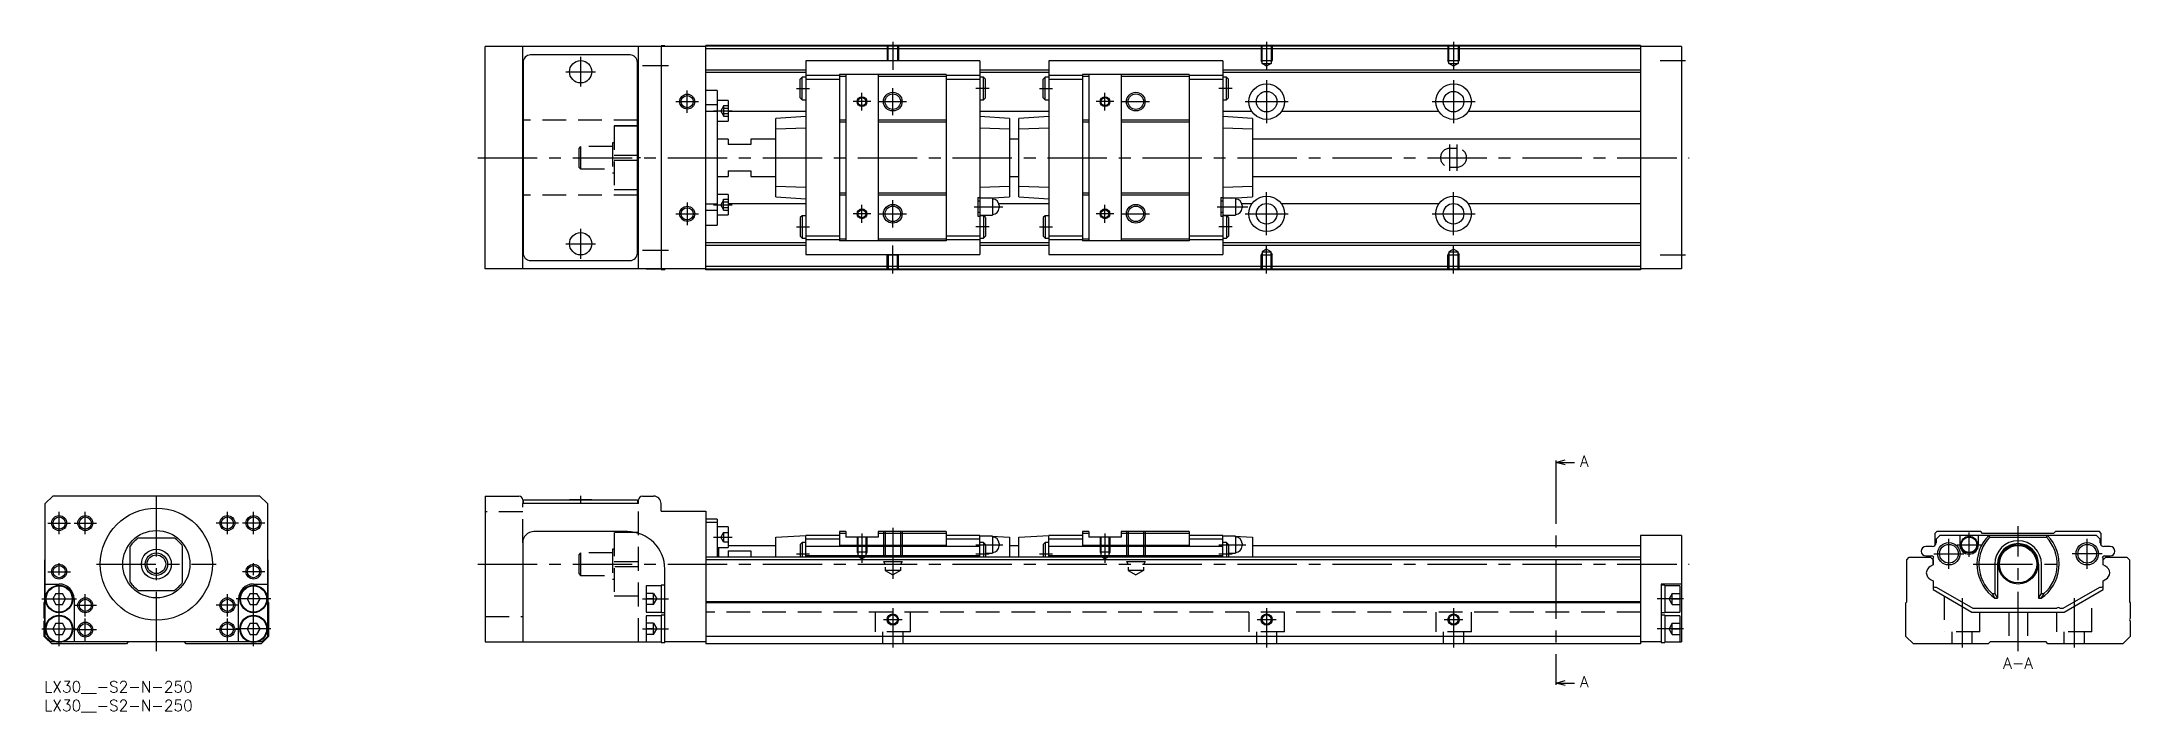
# Model space of a CAD drawing. Extents: x -1 to 558, y -8 to 171.
import ezdxf

# ---------------------------------------------------------------- set-up
doc = ezdxf.new("R2010")
doc.units = 0
doc.header["$LTSCALE"] = 0.5
doc.linetypes.add('CENTER', pattern=[50.8, 31.75, -6.35, 6.35, -6.35])
doc.linetypes.add('DASHED', pattern=[19.05, 12.7, -6.35])
for name, color, linetype in [('MSM_CENTER', 1, 'CENTER'), ('MSM_CONTINUOUS', 7, 'CONTINUOUS'), ('MSM_DASHED', 4, 'DASHED'), ('MSM_NARROW', 5, 'CONTINUOUS'), ('MSM_PART_NUMBER', 7, 'CONTINUOUS')]:
    doc.layers.add(name, color=color, linetype=linetype)
doc.styles.get("Standard").update_dxf_attribs({"font": 'txt.shx', "height": 3, "bigfont": 'bigfont.shx'})

msp = doc.modelspace()

# ---------------------------------------------------------------- linework, layer by layer
at = {"layer": 'MSM_CENTER'}
for p, q in [((227, 171), (227, 163.49)), ((327, 171), (327, 163.49)), ((377, 171), (377, 163.49)), ((139.5, 163), (147.5, 163)), ((143.5, 167), (143.5, 159)), ((160, 164.7), (167, 164.7)), ((432.25, 166), (439, 166)), ((172, 152), (172, 158)), ((201.25, 158.5), (204.75, 158.5)), ((218.75, 152.63), (218.75, 157.36)), ((227, 151.37), (227, 158.62)), ((252.75, 158.5), (249.25, 158.5)), ((266.25, 158.5), (269.75, 158.5)), ((283.75, 152.63), (283.75, 157.36)), ((317.75, 158.5), (314.25, 158.5)), ((327, 160.75), (327, 149.25)), ((377, 160.75), (377, 149.25)), ((169, 155), (175, 155)), ((179, 152.55), (184, 152.55)), ((221.11, 155), (216.39, 155)), ((223.38, 155), (230.62, 155)), ((286.11, 155), (281.39, 155)), ((288.38, 155), (295.62, 155)), ((321.25, 155), (332.75, 155)), ((371.25, 155), (382.75, 155)), ((116, 140), (440, 140)), ((376, 136.5), (376, 143.5)), ((378, 136.5), (378, 143.5)), ((227, 121.37), (227, 128.62)), ((327, 119.25), (327, 130.75)), ((377, 119.25), (377, 130.75)), ((169, 125), (175, 125)), ((172, 128), (172, 122)), ((179, 127.44), (184, 127.44)), ((221.11, 125), (216.39, 125)), ((218.75, 122.63), (218.75, 127.36)), ((223.38, 125), (230.62, 125)), ((248.75, 126.9), (256.45, 126.9)), ((286.11, 125), (281.39, 125)), ((283.75, 122.63), (283.75, 127.36)), ((288.38, 125), (295.62, 125)), ((313.75, 126.9), (321.45, 126.9)), ((314.25, 126.9), (321.95, 126.9)), ((321.25, 125), (332.75, 125)), ((371.25, 125), (382.75, 125)), ((143.5, 121), (143.5, 113)), ((201.25, 121.5), (204.75, 121.5)), ((252.75, 121.5), (249.25, 121.5)), ((266.25, 121.5), (269.75, 121.5)), ((317.75, 121.5), (314.25, 121.5)), ((139.5, 117), (147.5, 117)), ((160, 115.3), (167, 115.3)), ((227, 109), (227, 116.51)), ((327, 109), (327, 116.51)), ((377, 109), (377, 116.51)), ((432.25, 114), (439, 114)), ((404.38, 58), (404.38, 0)), ((30, 8), (30, 51.5)), ((4, 39.3), (4, 45.3)), ((11, 39.3), (11, 45.3)), ((49, 39.3), (49, 45.3)), ((56, 39.3), (56, 45.3)), ((143.5, 49.6), (143.5, 47.5)), ((1, 42.3), (7, 42.3)), ((8, 42.3), (14, 42.3)), ((52, 42.3), (46, 42.3)), ((59, 42.3), (53, 42.3)), ((218.75, 39.5), (218.75, 31.69)), ((227, 41), (227, 27.41)), ((283.75, 39.5), (283.75, 31.69)), ((514.9, 33.25), (514.9, 39.75)), ((528, 8), (528, 41.5)), ((179, 38.55), (184, 38.55)), ((201.25, 34.1), (204.75, 34.1)), ((249.25, 36.5), (256.45, 36.5)), ((249.25, 34.1), (252.75, 34.1)), ((266.25, 34.1), (269.75, 34.1)), ((314.25, 36.5), (321.45, 36.5)), ((314.25, 34.1), (317.75, 34.1)), ((505.5, 34.1), (513.5, 34.1)), ((509.5, 30.1), (509.5, 38.1)), ((511.65, 36.5), (518.15, 36.5)), ((550.5, 34.1), (542.5, 34.1)), ((546.5, 30.1), (546.5, 38.1)), ((1, 29.3), (7, 29.3)), ((4, 9.35), (4, 32.3)), ((14, 31.3), (46, 31.3)), ((59, 29.3), (53, 29.3)), ((56, 9.35), (56, 32.3)), ((116, 31.3), (440, 31.3)), ((516, 31.3), (540, 31.3)), ((11, 17.3), (11, 23.3)), ((49, 17.3), (49, 23.3)), ((-0.65, 22), (8.65, 22)), ((8, 20.3), (14, 20.3)), ((11, 10.8), (11, 16.8)), ((52, 20.3), (46, 20.3)), ((49, 10.8), (49, 16.8)), ((60.65, 22), (51.35, 22)), ((160, 22), (167, 22)), ((227, 19.5), (227, 9)), ((327, 19.5), (327, 9)), ((377, 19.5), (377, 9)), ((438.5, 22), (431.5, 22)), ((513, 22.18), (513, 9)), ((543, 22.18), (543, 9)), ((-0.65, 14), (8.65, 14)), ((8, 13.8), (14, 13.8)), ((52, 13.8), (46, 13.8)), ((60.65, 14), (51.35, 14)), ((160, 14), (167, 14)), ((224.5, 16.5), (229.5, 16.5)), ((324.5, 16.5), (329.5, 16.5)), ((374.5, 16.5), (379.5, 16.5)), ((438.5, 14), (431.5, 14))]:
    msp.add_line(p, q, dxfattribs=at)
at = {"layer": 'MSM_CONTINUOUS'}
for p, q in [((118, 110.3), (118, 169.7)), ((177, 169.7), (118, 169.7)), ((128, 110.3), (128, 169.7)), ((159, 110.3), (159, 169.7)), ((161, 169.75), (161, 169.7)), ((165, 169.75), (161, 169.75)), ((166, 169.9), (165, 169.9)), ((165, 169.9), (165, 110.1)), ((166, 169.9), (166, 169.7)), ((427, 170), (177, 170)), ((177, 110), (177, 170)), ((427, 169.8), (177, 169.8)), ((427, 169.1), (177, 169.1)), ((427, 170), (427, 110)), ((438, 169.7), (427, 169.7)), ((438, 169.7), (438, 110.3)), ((128.1, 165.5), (128.1, 114.5)), ((156.7, 167.5), (130.1, 167.5)), ((158.7, 114.5), (158.7, 165.5)), ((203.75, 163.45), (177, 163.45)), ((203.75, 162.75), (177, 162.75)), ((250.25, 165.9), (203.75, 165.9)), ((203.75, 165.9), (203.75, 114.1)), ((212.75, 162.25), (212.75, 117.75)), ((241.25, 162.25), (212.75, 162.25)), ((214.4, 162.25), (214.4, 117.75)), ((223.1, 162.25), (223.1, 117.75)), ((241.25, 162.25), (241.25, 117.75)), ((250.25, 165.9), (250.25, 114.1)), ((268.75, 163.45), (250.25, 163.45)), ((268.75, 162.75), (250.25, 162.75)), ((315.25, 165.9), (268.75, 165.9)), ((268.75, 165.9), (268.75, 114.1)), ((277.75, 162.25), (277.75, 117.75)), ((306.25, 162.25), (277.75, 162.25)), ((279.4, 162.25), (279.4, 117.75)), ((288.1, 162.25), (288.1, 117.75)), ((306.25, 162.25), (306.25, 117.75)), ((315.25, 165.9), (315.25, 114.1)), ((427, 163.45), (315.25, 163.45)), ((427, 162.75), (315.25, 162.75)), ((128, 158.2), (128.1, 158.2)), ((158.7, 158.2), (159, 158.2)), ((180, 158), (177, 158)), ((180, 158), (180, 122)), ((202.75, 161.5), (202.25, 161)), ((202.25, 156), (202.25, 161)), ((202.75, 155.5), (202.75, 161.5)), ((203.75, 161.5), (202.75, 161.5)), ((212.75, 161.95), (203.75, 161.95)), ((212.75, 160.95), (203.75, 160.95)), ((214.4, 161.75), (212.75, 161.75)), ((241.25, 161.75), (223.1, 161.75)), ((250.25, 161.95), (241.25, 161.95)), ((250.25, 160.95), (241.25, 160.95)), ((251.25, 161.5), (250.25, 161.5)), ((251.75, 161), (251.25, 161.5)), ((251.25, 155.5), (251.25, 161.5)), ((251.75, 156), (251.75, 161)), ((267.75, 161.5), (267.25, 161)), ((267.25, 156), (267.25, 161)), ((267.75, 155.5), (267.75, 161.5)), ((268.75, 161.5), (267.75, 161.5)), ((277.75, 161.95), (268.75, 161.95)), ((277.75, 160.95), (268.75, 160.95)), ((279.4, 161.75), (277.75, 161.75)), ((306.25, 161.75), (288.1, 161.75)), ((315.25, 161.95), (306.25, 161.95)), ((315.25, 160.95), (306.25, 160.95)), ((316.25, 161.5), (315.25, 161.5)), ((316.75, 161), (316.25, 161.5)), ((316.25, 155.5), (316.25, 161.5)), ((316.75, 156), (316.75, 161)), ((180, 154.13), (177, 154.13)), ((180, 152.38), (177, 152.38)), ((183, 155.3), (180, 155.3)), ((183, 155.3), (183, 149.8)), ((203.75, 152.36), (183, 152.36)), ((203.75, 151), (195.75, 150.47)), ((202.25, 156), (202.75, 155.5)), ((202.75, 155.5), (203.75, 155.5)), ((250.25, 155.5), (251.25, 155.5)), ((268.75, 152.36), (250.25, 152.36)), ((258.25, 150.47), (250.25, 151)), ((251.25, 155.5), (251.75, 156)), ((268.75, 151), (260.75, 150.47)), ((267.25, 156), (267.75, 155.5)), ((267.75, 155.5), (268.75, 155.5)), ((315.25, 155.5), (316.25, 155.5)), ((323.05, 152.36), (315.25, 152.36)), ((323.25, 150.47), (315.25, 151)), ((316.25, 155.5), (316.75, 156)), ((373.05, 152.36), (330.95, 152.36)), ((427, 152.36), (380.95, 152.36)), ((128.1, 150), (128, 150)), ((159, 150), (158.7, 150)), ((159, 148.5), (158.7, 148.5)), ((159, 148.47), (158.7, 148.47)), ((180, 149.8), (183, 149.8)), ((195.75, 129.53), (195.75, 150.47)), ((203.75, 147.86), (195.75, 147.6)), ((214.4, 150), (212.75, 150)), ((214.4, 149.5), (212.75, 149.5)), ((241.25, 150), (223.1, 150)), ((241.25, 149.5), (223.1, 149.5)), ((258.25, 147.6), (250.25, 147.86)), ((258.25, 150.47), (258.25, 129.53)), ((260.75, 129.53), (260.75, 150.47)), ((268.75, 147.86), (260.75, 147.6)), ((279.4, 150), (277.75, 150)), ((279.4, 149.5), (277.75, 149.5)), ((306.25, 150), (288.1, 150)), ((306.25, 149.5), (288.1, 149.5)), ((323.25, 147.6), (315.25, 147.86)), ((323.25, 150.47), (323.25, 129.53)), ((158.7, 140.72), (159, 140.72)), ((183, 145), (180, 145)), ((183, 145), (183, 143.5)), ((189, 143.5), (183, 143.5)), ((189, 145), (189, 143.5)), ((195.75, 145), (189, 145)), ((260.75, 145), (258.25, 145)), ((427, 145), (323.25, 145)), ((159, 139.28), (158.7, 139.28)), ((180, 135), (183, 135)), ((183, 136.5), (189, 136.5)), ((183, 136.5), (183, 135)), ((189, 136.5), (189, 135)), ((189, 135), (195.75, 135)), ((258.25, 135), (260.75, 135)), ((323.25, 135), (427, 135)), ((128.1, 130), (128, 130)), ((159, 131.53), (158.7, 131.53)), ((159, 131.5), (158.7, 131.5)), ((159, 130), (158.7, 130)), ((183, 130.19), (180, 130.19)), ((183, 130.19), (183, 124.69)), ((195.75, 132.4), (203.75, 132.14)), ((195.75, 129.53), (203.75, 129)), ((214.4, 130.5), (212.75, 130.5)), ((214.4, 130), (212.75, 130)), ((241.25, 130.5), (223.1, 130.5)), ((241.25, 130), (223.1, 130)), ((249.75, 129.4), (249.75, 124.4)), ((249.75, 129.4), (250.25, 129.4)), ((250.25, 132.14), (258.25, 132.4)), ((253.7, 129.15), (250.25, 129.15)), ((252.51, 129.15), (258.25, 129.53)), ((253.7, 129.15), (253.7, 124.65)), ((260.75, 132.4), (268.75, 132.14)), ((260.75, 129.53), (268.75, 129)), ((279.4, 130.5), (277.75, 130.5)), ((279.4, 130), (277.75, 130)), ((306.25, 130.5), (288.1, 130.5)), ((306.25, 130), (288.1, 130)), ((314.75, 129.4), (314.75, 124.4)), ((314.75, 129.4), (315.25, 129.4)), ((315.25, 132.14), (323.25, 132.4)), ((318.7, 129.15), (315.25, 129.15)), ((317.51, 129.15), (323.25, 129.53)), ((318.7, 129.15), (318.7, 124.65)), ((180, 127.62), (177, 127.62)), ((180, 125.87), (177, 125.87)), ((180, 124.69), (183, 124.69)), ((203.75, 127.64), (183, 127.64)), ((202.75, 124.5), (202.25, 124)), ((202.25, 124), (202.25, 119)), ((203.75, 124.5), (202.75, 124.5)), ((202.75, 124.5), (202.75, 118.5)), ((250.25, 128.4), (249.75, 128.4)), ((249.75, 125.4), (250.25, 125.4)), ((249.75, 124.4), (250.25, 124.4)), ((250.25, 124.65), (253.7, 124.65)), ((251.25, 124.5), (250.25, 124.5)), ((251.25, 124.5), (251.25, 118.5)), ((251.75, 124), (251.25, 124.5)), ((251.75, 124), (251.75, 119)), ((268.75, 127.64), (255.39, 127.64)), ((255.45, 127.2), (255.45, 126.6)), ((267.75, 124.5), (267.25, 124)), ((267.25, 124), (267.25, 119)), ((268.75, 124.5), (267.75, 124.5)), ((267.75, 124.5), (267.75, 118.5)), ((315.25, 128.4), (314.75, 128.4)), ((314.75, 125.4), (315.25, 125.4)), ((314.75, 124.4), (315.25, 124.4)), ((315.25, 124.65), (318.7, 124.65)), ((316.25, 124.5), (315.25, 124.5)), ((316.25, 124.5), (316.25, 118.5)), ((316.75, 124), (316.25, 124.5)), ((316.75, 124), (316.75, 119)), ((323.05, 127.64), (320.39, 127.64)), ((320.45, 127.2), (320.45, 126.6)), ((373.05, 127.64), (330.95, 127.64)), ((427, 127.64), (380.95, 127.64)), ((128.1, 121.8), (128, 121.8)), ((159, 121.8), (158.7, 121.8)), ((177, 122), (180, 122)), ((202.25, 119), (202.75, 118.5)), ((202.75, 118.5), (203.75, 118.5)), ((212.75, 119.05), (203.75, 119.05)), ((212.75, 118.05), (203.75, 118.05)), ((214.4, 118.25), (212.75, 118.25)), ((241.25, 117.75), (212.75, 117.75)), ((241.25, 118.25), (223.1, 118.25)), ((250.25, 119.05), (241.25, 119.05)), ((250.25, 118.05), (241.25, 118.05)), ((250.25, 118.5), (251.25, 118.5)), ((251.25, 118.5), (251.75, 119)), ((267.25, 119), (267.75, 118.5)), ((267.75, 118.5), (268.75, 118.5)), ((277.75, 119.05), (268.75, 119.05)), ((277.75, 118.05), (268.75, 118.05)), ((279.4, 118.25), (277.75, 118.25)), ((306.25, 117.75), (277.75, 117.75)), ((306.25, 118.25), (288.1, 118.25)), ((315.25, 119.05), (306.25, 119.05)), ((315.25, 118.05), (306.25, 118.05)), ((315.25, 118.5), (316.25, 118.5)), ((316.25, 118.5), (316.75, 119)), ((130.1, 112.5), (156.7, 112.5)), ((203.75, 117.25), (177, 117.25)), ((203.75, 116.55), (177, 116.55)), ((203.75, 114.1), (250.25, 114.1)), ((268.75, 117.25), (250.25, 117.25)), ((268.75, 116.55), (250.25, 116.55)), ((268.75, 114.1), (315.25, 114.1)), ((427, 117.25), (315.25, 117.25)), ((427, 116.55), (315.25, 116.55)), ((177, 110.3), (118, 110.3)), ((161, 110.3), (161, 110.25)), ((161, 110.25), (165, 110.25)), ((165, 110.1), (166, 110.1)), ((166, 110.3), (166, 110.1)), ((427, 110.9), (177, 110.9)), ((427, 110.2), (177, 110.2)), ((427, 110), (177, 110)), ((438, 110.3), (427, 110.3)), ((404.38, 58.5), (406.87, 59.17)), ((404.38, 59), (404.38, 58)), ((406.87, 57.83), (404.38, 58.5)), ((404.38, 58.5), (409.38, 58.5)), ((2.3, 49.5), (0.3, 47.5)), ((0.3, 12), (0.3, 47.5)), ((57.7, 49.5), (2.3, 49.5)), ((59.7, 47.5), (57.7, 49.5)), ((59.7, 47.5), (59.7, 12)), ((118, 49.5), (118, 10.5)), ((118, 49.5), (127, 49.5)), ((128, 48.5), (128, 47.5)), ((159, 47.5), (128, 47.5)), ((128.1, 48.5), (128.1, 47.5)), ((128.1, 48.5), (158.7, 48.5)), ((140.5, 48.6), (146.5, 48.6)), ((140.5, 48.6), (140.5, 48.5)), ((146.5, 48.5), (146.5, 48.6)), ((158.7, 48.5), (158.7, 47.5)), ((159, 47.5), (159, 48.5)), ((160, 49.5), (163, 49.5)), ((165, 45.5), (165, 47.5)), ((165, 45.5), (177, 45.5)), ((177, 45.5), (177, 10)), ((156, 40), (131, 40)), ((180, 43.3), (177, 43.3)), ((180, 42.45), (177, 42.45)), ((180, 43.3), (180, 33.2)), ((183, 41.3), (180, 41.3)), ((183, 41.3), (183, 35.8)), ((212.75, 40), (212.75, 36.29)), ((214.4, 40), (212.75, 40)), ((214.4, 39.5), (212.75, 39.5)), ((214.4, 40), (214.4, 38.5)), ((223.1, 40), (223.1, 38.5)), ((241.25, 40), (223.1, 40)), ((241.25, 39.5), (223.1, 39.5)), ((241.25, 40), (241.25, 36.29)), ((277.75, 40), (277.75, 36.29)), ((279.4, 40), (277.75, 40)), ((279.4, 39.5), (277.75, 39.5)), ((279.4, 40), (279.4, 38.5)), ((288.1, 40), (288.1, 38.5)), ((306.25, 40), (288.1, 40)), ((306.25, 39.5), (288.1, 39.5)), ((306.25, 40), (306.25, 36.29)), ((506.25, 40), (505.75, 39.5)), ((505.75, 39.5), (505.75, 36.29)), ((518, 40), (506.25, 40)), ((518.5, 39.5), (518, 40)), ((537.5, 39.5), (518.5, 39.5)), ((538, 40), (537.5, 39.5)), ((549.75, 40), (538, 40)), ((550.25, 39.5), (549.75, 40)), ((550.25, 36.29), (550.25, 39.5)), ((23, 26.48), (23, 36.12)), ((34.82, 38.3), (25.18, 38.3)), ((37, 26.48), (37, 36.12)), ((128, 37), (128, 10.5)), ((180, 35.8), (183, 35.8)), ((180.5, 33.2), (180.5, 35.8)), ((183, 36.3), (195.75, 36.3)), ((183, 34.87), (189, 34.87)), ((183, 34.87), (183, 33.2)), ((189, 34.87), (189, 33.2)), ((195.75, 38.5), (203.75, 39)), ((195.75, 33.2), (195.75, 38.5)), ((202.75, 37.1), (202.25, 36.6)), ((202.25, 36.6), (202.25, 33.2)), ((203.75, 37.1), (202.75, 37.1)), ((202.75, 37.1), (202.75, 33.2)), ((212.75, 39), (203.75, 39)), ((203.75, 33.2), (203.75, 39)), ((212.75, 38), (203.75, 38)), ((250.25, 36), (203.75, 36)), ((241.25, 36.29), (212.75, 36.29)), ((223.1, 38.5), (214.4, 38.5)), ((250.25, 39), (241.25, 39)), ((250.25, 38), (241.25, 38)), ((250.25, 39), (258.25, 38.5)), ((250.25, 33.2), (250.25, 39)), ((253.7, 38.75), (250.25, 38.75)), ((251.25, 37.1), (250.25, 37.1)), ((251.75, 36.6), (251.25, 37.1)), ((251.25, 37.1), (251.25, 33.2)), ((251.75, 36.6), (251.75, 33.2)), ((251.75, 34.25), (253.7, 34.25)), ((253.7, 38.75), (253.7, 34.25)), ((255.45, 36.8), (255.45, 36.2)), ((258.25, 38.5), (258.25, 33.2)), ((258.25, 36.3), (260.75, 36.3)), ((260.75, 38.5), (268.75, 39)), ((260.75, 33.2), (260.75, 38.5)), ((267.75, 37.1), (267.25, 36.6)), ((267.25, 36.6), (267.25, 33.2)), ((268.75, 37.1), (267.75, 37.1)), ((267.75, 37.1), (267.75, 33.2)), ((277.75, 39), (268.75, 39)), ((268.75, 33.2), (268.75, 39)), ((277.75, 38), (268.75, 38)), ((315.25, 36), (268.75, 36)), ((306.25, 36.29), (277.75, 36.29)), ((288.1, 38.5), (279.4, 38.5)), ((315.25, 39), (306.25, 39)), ((315.25, 38), (306.25, 38)), ((315.25, 39), (323.25, 38.5)), ((315.25, 33.2), (315.25, 39)), ((318.7, 38.75), (315.25, 38.75)), ((316.25, 37.1), (315.25, 37.1)), ((316.75, 36.6), (316.25, 37.1)), ((316.25, 37.1), (316.25, 33.2)), ((316.75, 36.6), (316.75, 33.2)), ((316.75, 34.25), (318.7, 34.25)), ((318.7, 38.75), (318.7, 34.25)), ((320.45, 36.8), (320.45, 36.2)), ((323.25, 38.5), (323.25, 33.2)), ((323.25, 36.3), (427, 36.3)), ((427, 39), (427, 10)), ((438, 39), (427, 39)), ((438, 39), (438, 10.5)), ((505.05, 36), (503.35, 36)), ((507.05, 39), (506.05, 38)), ((506.05, 38), (506.05, 37)), ((548.95, 39), (507.05, 39)), ((512.4, 39), (512.4, 36.5)), ((517.4, 36.5), (517.4, 39)), ((520.14, 39), (520.4, 38.5)), ((520.4, 38.5), (535.6, 38.5)), ((535.6, 38.5), (535.86, 39)), ((549.95, 38), (548.95, 39)), ((549.95, 37), (549.95, 38)), ((552.65, 36), (550.95, 36)), ((0.2, 32.5), (0.3, 32.6)), ((0.2, 21.2), (0.2, 32.5)), ((59.7, 32.6), (59.8, 32.5)), ((59.8, 32.5), (59.8, 21.2)), ((166, 10.35), (166, 30)), ((427, 33.2), (177, 33.2)), ((427, 32.5), (177, 32.5)), ((250.25, 33.5), (203.75, 33.5)), ((315.25, 33.5), (268.75, 33.5)), ((498.2, 32.5), (498.9, 33.2)), ((498.2, 21.2), (498.2, 32.5)), ((498.9, 33.2), (504.55, 33.2)), ((503.35, 33.5), (504.75, 33.5)), ((505.25, 31.15), (504.5, 30.72)), ((504.55, 33.2), (505.25, 32.5)), ((505.2, 32.55), (505.2, 32.7)), ((505.2, 32.7), (505.2, 32.55)), ((505.25, 32.5), (505.2, 32.55)), ((505.25, 31.15), (505.25, 32.5)), ((505.25, 32.5), (505.25, 31.15)), ((521.74, 31.3), (521.74, 23.45)), ((522.5, 31.3), (522.5, 22.2)), ((533.5, 31.3), (533.5, 22.2)), ((534.26, 23.45), (534.26, 31.3)), ((550.75, 32.5), (551.45, 33.2)), ((550.75, 32.5), (550.8, 32.55)), ((550.75, 31.15), (550.75, 32.5)), ((550.75, 31.15), (550.75, 32.5)), ((551.4, 30.78), (550.75, 31.15)), ((551.4, 30.78), (550.75, 31.15)), ((550.8, 32.7), (550.8, 32.55)), ((550.8, 32.55), (550.8, 32.7)), ((551.25, 33.5), (552.65, 33.5)), ((551.45, 33.2), (557.1, 33.2)), ((557.1, 33.2), (557.8, 32.5)), ((557.8, 32.5), (557.8, 21.2)), ((0.3, 26), (4, 26)), ((3.13, 23.5), (2.27, 22)), ((3.13, 23.5), (4.87, 23.5)), ((5.73, 22), (4.87, 23.5)), ((25.18, 24.3), (34.82, 24.3)), ((55.13, 23.5), (54.27, 22)), ((55.13, 23.5), (56.87, 23.5)), ((56, 26), (59.7, 26)), ((57.73, 22), (56.87, 23.5)), ((165, 25.5), (161, 25.5)), ((161, 25.5), (161, 18.5)), ((166, 25.65), (165, 25.65)), ((165, 25.65), (165, 18.35)), ((438, 26), (432.5, 26)), ((432.5, 26), (432.5, 10.35)), ((433.5, 25.65), (432.5, 25.65)), ((433.5, 25.65), (433.5, 18.35)), ((437.5, 25.5), (433.5, 25.5)), ((437.5, 25.5), (437.5, 18.5)), ((504.6, 27.22), (505.25, 26.85)), ((505.25, 26.85), (505.25, 24.5)), ((505.25, 24.5), (515.64, 18.5)), ((505.7, 25.16), (506.1, 25.16)), ((506.1, 25.16), (515.91, 19.5)), ((521.07, 23.45), (521.74, 23.45)), ((521.74, 23.45), (522.5, 22.2)), ((533.5, 22.2), (534.26, 23.45)), ((534.26, 23.45), (534.93, 23.45)), ((540.09, 19.5), (549.9, 25.16)), ((540.36, 18.5), (550.75, 24.5)), ((549.9, 25.16), (550.3, 25.16)), ((550.75, 26.85), (551.5, 27.28)), ((550.75, 26.85), (551.5, 27.28)), ((550.75, 25.45), (550.75, 26.85)), ((550.75, 24.5), (550.75, 26.85)), ((0, 21), (0.2, 21.2)), ((0, 16.9), (0, 21)), ((2.27, 22), (3.13, 20.5)), ((3.13, 20.5), (4.87, 20.5)), ((4.87, 20.5), (5.73, 22)), ((8, 22), (8, 10.5)), ((52, 10.5), (52, 22)), ((54.27, 22), (55.13, 20.5)), ((55.13, 20.5), (56.87, 20.5)), ((56.87, 20.5), (57.73, 22)), ((59.8, 21.2), (60, 21)), ((60, 21), (60, 12)), ((161, 18.5), (165, 18.5)), ((165, 17.5), (161, 17.5)), ((161, 17.5), (161, 10.5)), ((165, 18.35), (166, 18.35)), ((166, 17.65), (165, 17.65)), ((165, 17.65), (165, 10.35)), ((427, 21.2), (177, 21.2)), ((427, 21), (177, 21)), ((432.5, 18.35), (433.5, 18.35)), ((433.5, 17.65), (432.5, 17.65)), ((433.5, 18.5), (437.5, 18.5)), ((433.5, 17.65), (433.5, 10.35)), ((437.5, 17.5), (433.5, 17.5)), ((437.5, 17.5), (437.5, 10.5)), ((498, 21), (498.2, 21.2)), ((498, 12), (498, 21)), ((515.64, 18.5), (540.36, 18.5)), ((515.91, 19.5), (538.35, 19.5)), ((521.82, 22.2), (522.5, 22.2)), ((533.5, 22.2), (534.18, 22.2)), ((539.15, 19.5), (540.09, 19.5)), ((557.8, 21.2), (558, 21)), ((558, 21), (558, 16.9)), ((0, 12), (0, 16.1)), ((2, 10), (0, 12)), ((1.8, 10.5), (0.3, 12)), ((3.13, 15.5), (2.27, 14)), ((2.27, 14), (3.13, 12.5)), ((3.13, 15.5), (4.87, 15.5)), ((3.13, 12.5), (4.87, 12.5)), ((5.73, 14), (4.87, 15.5)), ((4.87, 12.5), (5.73, 14)), ((55.13, 15.5), (54.27, 14)), ((54.27, 14), (55.13, 12.5)), ((55.13, 15.5), (56.87, 15.5)), ((55.13, 12.5), (56.87, 12.5)), ((57.73, 14), (56.87, 15.5)), ((56.87, 12.5), (57.73, 14)), ((60, 12), (58, 10)), ((59.7, 12), (58.2, 10.5)), ((427, 12), (177, 12)), ((500, 10), (498, 12)), ((558, 12), (556, 10)), ((558, 16.1), (558, 12)), ((2.96, 10.5), (1.8, 10.5)), ((22, 10), (2, 10)), ((54.96, 10.5), (5.04, 10.5)), ((22.5, 10.5), (22, 10)), ((38, 10), (37.5, 10.5)), ((58, 10), (38, 10)), ((58.2, 10.5), (57.04, 10.5)), ((118, 10.5), (165, 10.5)), ((165, 10.35), (166, 10.35)), ((177, 10.5), (166, 10.5)), ((427, 10), (177, 10)), ((432.5, 10.5), (427, 10.5)), ((432.5, 10.35), (433.5, 10.35)), ((433.5, 10.5), (438, 10.5)), ((520, 10), (500, 10)), ((520.5, 10.5), (520, 10)), ((535.5, 10.5), (520.5, 10.5)), ((536, 10), (535.5, 10.5)), ((556, 10), (536, 10)), ((404.38, -0.5), (406.87, 0.17)), ((404.38, 0), (404.38, -1)), ((406.87, -1.17), (404.38, -0.5)), ((404.38, -0.5), (409.38, -0.5))]:
    msp.add_line(p, q, dxfattribs=at)
for centre, radius in [((143.5, 163), 3), ((172, 155), 1.62), ((227, 155), 2.07), ((227, 155), 2.07), ((292, 155), 2.07), ((292, 155), 2.07), ((327, 155), 4.75), ((327, 155), 2.75), ((377, 155), 4.75), ((377, 155), 2.75), ((218.75, 155), 1.06), ((218.75, 155), 1.06), ((283.75, 155), 1.06), ((283.75, 155), 1.06), ((327, 125), 4.75), ((377, 125), 4.75), ((172, 125), 1.62), ((218.75, 125), 1.06), ((218.75, 125), 1.06), ((227, 125), 2.07), ((227, 125), 2.07), ((283.75, 125), 1.06), ((283.75, 125), 1.06), ((292, 125), 2.07), ((292, 125), 2.07), ((327, 125), 2.75), ((377, 125), 2.75), ((143.5, 117), 3), ((30, 31.3), 15), ((4, 42.3), 1.62), ((11, 42.3), 1.62), ((30, 31.3), 9), ((49, 42.3), 1.62), ((56, 42.3), 1.62), ((30, 31.3), 4), ((30, 31.3), 3), ((30, 31.3), 2.5), ((509.5, 34.1), 3), ((509.5, 34.1), 2.5), ((514.9, 36.5), 2.25), ((514.9, 36.5), 2.05), ((528, 31.3), 5.3), ((528, 31.3), 5), ((546.5, 34.1), 3), ((546.5, 34.1), 2.5), ((4, 29.3), 1.62), ((56, 29.3), 1.62), ((4, 22), 3.65), ((4, 22), 3.5), ((56, 22), 3.65), ((56, 22), 3.5), ((4, 14), 3.65), ((4, 14), 3.5), ((11, 20.3), 1.62), ((49, 20.3), 1.62), ((56, 14), 3.65), ((56, 14), 3.5), ((227, 16.5), 1.23), ((327, 16.5), 1.23), ((377, 16.5), 1.23), ((11, 13.8), 1.62), ((49, 13.8), 1.62)]:
    msp.add_circle(centre, radius, dxfattribs=at)
for centre, radius, start, end in [((130.1, 165.5), 2, 90, 180), ((156.7, 165.5), 2, 0, 90), ((253.7, 127.2), 1.75, 0, 90), ((318.7, 127.2), 1.75, 0, 90), ((253.7, 126.6), 1.75, 270, 0), ((318.7, 126.6), 1.75, 270, 0), ((130.1, 114.5), 2, 180, 270), ((156.7, 114.5), 2, 270, 0), ((127, 48.5), 1, 0, 90), ((160, 48.5), 1, 90, 180), ((163, 47.5), 2, 0, 90), ((131, 37), 3, 90, 180), ((156, 30), 10, 0, 90), ((30, 31.3), 8.5, 124.5603, 145.4397), ((30, 31.3), 8.5, 34.5603, 55.4397), ((253.7, 36.8), 1.75, 0, 90), ((253.7, 36.2), 1.75, 270, 0), ((318.7, 36.8), 1.75, 0, 90), ((318.7, 36.2), 1.75, 270, 0), ((503.35, 34.75), 1.25, 90, 270), ((505.05, 37), 1, 270, 0), ((514.9, 36.5), 2.5, 180, 0), ((528, 31.3), 11, 135.573, 235.8196), ((528, 31.3), 10.47, 136.5713, 228.5552), ((528, 31.3), 6.26, 0, 180), ((528, 31.3), 5.5, 0, 180), ((528, 31.3), 11, 304.1804, 44.427), ((528, 31.3), 10.47, 311.4448, 43.4287), ((550.95, 37), 1, 180, 270), ((552.65, 34.75), 1.25, 270, 90), ((505.65, 28.85), 2.2, 121.4553, 176.019), ((505.65, 29.15), 2.2, 183.981, 241.4552), ((504.75, 32.5), 1, 41.234, 90), ((505.7, 32.7), 0.5, 113.3254, 180), ((551.25, 32.5), 1, 90, 138.766), ((550.3, 32.7), 0.5, 0, 66.6746), ((550.35, 28.85), 2.2, 3.981, 61.4552), ((550.35, 29.15), 2.2, 301.4553, 356.019), ((550.35, 29.15), 2.2, 301.4553, 356.019), ((4, 22), 4, 0, 90), ((30, 31.3), 8.5, 214.5603, 235.4397), ((30, 31.3), 8.5, 304.5603, 325.4397), ((56, 22), 4, 90, 180), ((505.7, 25.66), 0.5, 205.8419, 270), ((529, 27.35), 8.83, 206.1475, 215.6253), ((527, 27.35), 8.84, 324.3755, 333.8517), ((550.3, 25.66), 0.5, 270, 334.1581), ((-0.3, 16.5), 0.5, 306.8699, 53.1301), ((538.75, 19.2), 0.5, 36.8699, 143.1301), ((558.3, 16.5), 0.5, 126.8699, 233.1301), ((2.3, 12.5), 2, 216.8699, 233.1301), ((57.7, 12.5), 2, 306.8699, 323.1301)]:
    msp.add_arc(centre, radius, start, end, dxfattribs=at)
at = {"layer": 'MSM_DASHED'}
for p, q in [((225.5, 170), (225.5, 166)), ((225.77, 165.9), (225.77, 170)), ((228.23, 170), (228.23, 165.9)), ((228.5, 170), (228.5, 166)), ((325.5, 170), (325.5, 166)), ((325.77, 165.2), (325.77, 170)), ((328.23, 170), (328.23, 165.2)), ((328.5, 170), (328.5, 166)), ((375.5, 170), (375.5, 166)), ((375.77, 165.2), (375.77, 170)), ((378.23, 170), (378.23, 165.2)), ((378.5, 170), (378.5, 166)), ((225.56, 165.9), (225.5, 166)), ((225.5, 166), (228.5, 166)), ((228.44, 165.9), (228.5, 166)), ((325.77, 165.53), (325.5, 166)), ((325.5, 166), (328.5, 166)), ((325.77, 165.2), (328.23, 165.2)), ((327, 164.49), (325.77, 165.2)), ((328.23, 165.2), (327, 164.49)), ((328.23, 165.53), (328.5, 166)), ((375.77, 165.53), (375.5, 166)), ((375.5, 166), (378.5, 166)), ((375.77, 165.2), (378.23, 165.2)), ((377, 164.49), (375.77, 165.2)), ((378.23, 165.2), (377, 164.49)), ((378.23, 165.53), (378.5, 166)), ((181.7, 153.8), (180.98, 152.55)), ((181.7, 151.3), (180.98, 152.55)), ((181.7, 154), (183, 154)), ((181.7, 154), (181.7, 151.11)), ((181.7, 153.28), (183, 153.28)), ((181.7, 151.83), (183, 151.83)), ((181.7, 151.11), (183, 151.11)), ((158.7, 150), (128.1, 150)), ((152.5, 148.5), (152.5, 131.5)), ((158.7, 148.5), (152.5, 148.5)), ((158.7, 148.47), (152.5, 148.47)), ((143.5, 143), (143, 142.5)), ((143, 142.5), (143, 137.5)), ((143.5, 143), (143.5, 137)), ((152, 143), (143.5, 143)), ((152, 144), (152, 136)), ((152.5, 144), (152, 144)), ((152.5, 140.72), (158.7, 140.72)), ((159.5, 140), (159, 140)), ((378, 142.5), (376, 142.5)), ((143, 137.5), (143.5, 137)), ((143.5, 137), (152, 137)), ((152, 136), (152.5, 136)), ((158.7, 139.28), (152.5, 139.28)), ((376, 137.5), (378, 137.5)), ((158.7, 130), (128.1, 130)), ((152.5, 131.53), (158.7, 131.53)), ((152.5, 131.5), (158.7, 131.5)), ((181.7, 128.69), (180.98, 127.44)), ((181.7, 128.89), (183, 128.89)), ((181.7, 126), (181.7, 128.89)), ((181.7, 126.19), (180.98, 127.44)), ((181.7, 128.17), (183, 128.17)), ((181.7, 126.72), (183, 126.72)), ((181.7, 126), (183, 126)), ((225.56, 114.1), (225.5, 114)), ((225.5, 110), (225.5, 114)), ((225.5, 114), (228.5, 114)), ((225.77, 114.1), (225.77, 110)), ((228.23, 110), (228.23, 114.1)), ((228.44, 114.1), (228.5, 114)), ((228.5, 110), (228.5, 114)), ((325.77, 114.47), (325.5, 114)), ((325.5, 110), (325.5, 114)), ((325.5, 114), (328.5, 114)), ((327, 115.51), (325.77, 114.8)), ((325.77, 114.8), (325.77, 110)), ((325.77, 114.8), (328.23, 114.8)), ((328.23, 114.8), (327, 115.51)), ((328.23, 110), (328.23, 114.8)), ((328.23, 114.47), (328.5, 114)), ((328.5, 110), (328.5, 114)), ((375.77, 114.47), (375.5, 114)), ((375.5, 110), (375.5, 114)), ((375.5, 114), (378.5, 114)), ((377, 115.51), (375.77, 114.8)), ((375.77, 114.8), (375.77, 110)), ((375.77, 114.8), (378.23, 114.8)), ((378.23, 114.8), (377, 115.51)), ((378.23, 110), (378.23, 114.8)), ((378.23, 114.47), (378.5, 114)), ((378.5, 110), (378.5, 114)), ((128, 45.3), (118, 45.3)), ((128, 37), (128, 47.5)), ((159, 10.5), (159, 47.5)), ((152.5, 39.8), (152.5, 22.8)), ((159, 39.8), (152.5, 39.8)), ((159, 39.77), (152.5, 39.77)), ((181.7, 39.8), (180.98, 38.55)), ((181.7, 39.8), (183, 39.8)), ((181.7, 39.8), (181.7, 37.3)), ((224.5, 40), (224.5, 32)), ((224.93, 40), (224.93, 29.6)), ((229.07, 40), (229.07, 29.6)), ((229.5, 40), (229.5, 32)), ((289.5, 40), (289.5, 32)), ((289.93, 40), (289.93, 29.6)), ((294.07, 40), (294.07, 29.6)), ((294.5, 40), (294.5, 32)), ((143.5, 34.3), (143, 33.8)), ((143, 33.8), (143, 28.8)), ((143.5, 34.3), (143.5, 28.3)), ((152, 34.3), (143.5, 34.3)), ((152, 35.3), (152, 27.3)), ((152.5, 35.3), (152, 35.3)), ((181.7, 37.3), (180.98, 38.55)), ((181.7, 38.55), (183, 38.55)), ((181.7, 37.3), (183, 37.3)), ((217.45, 38.5), (217.45, 34.5)), ((220.05, 34.5), (217.45, 34.5)), ((217.45, 34.5), (217.69, 34.08)), ((217.69, 33.3), (217.69, 38.5)), ((219.81, 38.5), (219.81, 33.3)), ((220.05, 34.5), (219.81, 34.08)), ((220.05, 38.5), (220.05, 34.5)), ((282.45, 38.5), (282.45, 34.5)), ((285.05, 34.5), (282.45, 34.5)), ((282.45, 34.5), (282.69, 34.08)), ((282.69, 33.3), (282.69, 38.5)), ((284.81, 38.5), (284.81, 33.3)), ((285.05, 34.5), (284.81, 34.08)), ((285.05, 38.5), (285.05, 34.5)), ((143, 28.8), (143.5, 28.3)), ((143.5, 28.3), (152, 28.3)), ((152.5, 32.02), (159, 32.02)), ((159, 30.58), (152.5, 30.58)), ((218.75, 32.69), (217.69, 33.3)), ((217.69, 33.3), (219.81, 33.3)), ((219.81, 33.3), (218.75, 32.69)), ((224.5, 32), (229.5, 32)), ((224.5, 32), (224.93, 31.25)), ((229.07, 29.6), (224.93, 29.6)), ((224.93, 29.6), (227, 28.41)), ((229.07, 29.6), (227, 28.41)), ((229.5, 32), (229.07, 31.25)), ((283.75, 32.69), (282.69, 33.3)), ((282.69, 33.3), (284.81, 33.3)), ((284.81, 33.3), (283.75, 32.69)), ((289.5, 32), (294.5, 32)), ((289.5, 32), (289.93, 31.25)), ((294.07, 29.6), (289.93, 29.6)), ((289.93, 29.6), (292, 28.41)), ((294.07, 29.6), (292, 28.41)), ((294.5, 32), (294.07, 31.25)), ((152, 27.3), (152.5, 27.3)), ((152.5, 22.83), (159, 22.83)), ((152.5, 22.8), (159, 22.8)), ((163, 23.5), (161, 23.5)), ((163, 20.5), (163, 23.5)), ((163, 23.5), (163.87, 22)), ((435.5, 23.5), (434.63, 22)), ((435.5, 20.5), (435.5, 23.5)), ((435.5, 23.5), (437.5, 23.5)), ((508.25, 22.77), (508.25, 13.2)), ((547.75, 13.2), (547.75, 22.77)), ((118, 17.3), (128, 17.3)), ((163, 22), (161, 22)), ((163, 20.5), (161, 20.5)), ((163, 20.5), (163.87, 22)), ((427, 18.5), (177, 18.5)), ((222.25, 18.5), (222.25, 13.2)), ((231.75, 13.2), (231.75, 18.5)), ((322.25, 18.5), (322.25, 13.2)), ((331.75, 13.2), (331.75, 18.5)), ((372.25, 18.5), (372.25, 13.2)), ((381.75, 13.2), (381.75, 18.5)), ((435.5, 20.5), (434.63, 22)), ((435.5, 22), (437.5, 22)), ((435.5, 20.5), (437.5, 20.5)), ((517.75, 13.2), (517.75, 18.5)), ((525.5, 18.5), (525.5, 10.5)), ((530.5, 18.5), (530.5, 10.5)), ((538.25, 18.5), (538.25, 13.2)), ((163, 15.5), (161, 15.5)), ((163, 14), (161, 14)), ((163, 12.5), (161, 12.5)), ((163, 12.5), (163, 15.5)), ((163, 15.5), (163.87, 14)), ((163, 12.5), (163.87, 14)), ((231.75, 13.2), (222.25, 13.2)), ((224.25, 13.2), (224.25, 10)), ((229.75, 10), (229.75, 13.2)), ((331.75, 13.2), (322.25, 13.2)), ((324.25, 13.2), (324.25, 10)), ((329.75, 10), (329.75, 13.2)), ((381.75, 13.2), (372.25, 13.2)), ((374.25, 13.2), (374.25, 10)), ((379.75, 10), (379.75, 13.2)), ((435.5, 15.5), (434.63, 14)), ((435.5, 12.5), (434.63, 14)), ((435.5, 12.5), (435.5, 15.5)), ((435.5, 15.5), (437.5, 15.5)), ((435.5, 14), (437.5, 14)), ((435.5, 12.5), (437.5, 12.5)), ((517.75, 13.2), (508.25, 13.2)), ((510.25, 13.2), (510.25, 10)), ((515.75, 10), (515.75, 13.2)), ((547.75, 13.2), (538.25, 13.2)), ((540.25, 13.2), (540.25, 10)), ((545.75, 10), (545.75, 13.2))]:
    msp.add_line(p, q, dxfattribs=at)
for centre, start, end in [((376, 140), 90, 270), ((378, 140), 270, 90)]:
    msp.add_arc(centre, 2.5, start, end, dxfattribs=at)
at = {"layer": 'MSM_NARROW'}
for centre, radius in [((172, 155), 2), ((227, 155), 2.5), ((292, 155), 2.5), ((218.75, 155), 1.3), ((283.75, 155), 1.3), ((172, 125), 2), ((218.75, 125), 1.3), ((227, 125), 2.5), ((283.75, 125), 1.3), ((292, 125), 2.5), ((4, 42.3), 2), ((11, 42.3), 2), ((49, 42.3), 2), ((56, 42.3), 2), ((4, 29.3), 2), ((56, 29.3), 2), ((11, 20.3), 2), ((49, 20.3), 2), ((227, 16.5), 1.5), ((327, 16.5), 1.5), ((377, 16.5), 1.5), ((11, 13.8), 2), ((49, 13.8), 2)]:
    msp.add_circle(centre, radius, dxfattribs=at)

# ---------------------------------------------------------------- texts
at = {"layer": 'MSM_PART_NUMBER'}
for s, p in [('A', (410.79, 57.37)), ('A-A', (524.01, 3.36)), ('LX30__-S2-N-250', (0, -3)), ('A', (410.79, -1.63)), ('LX30__-S2-N-250', (0, -8))]:
    msp.add_text(s, height=3, dxfattribs=at).set_placement(p)

doc.saveas('drawing.dxf')
